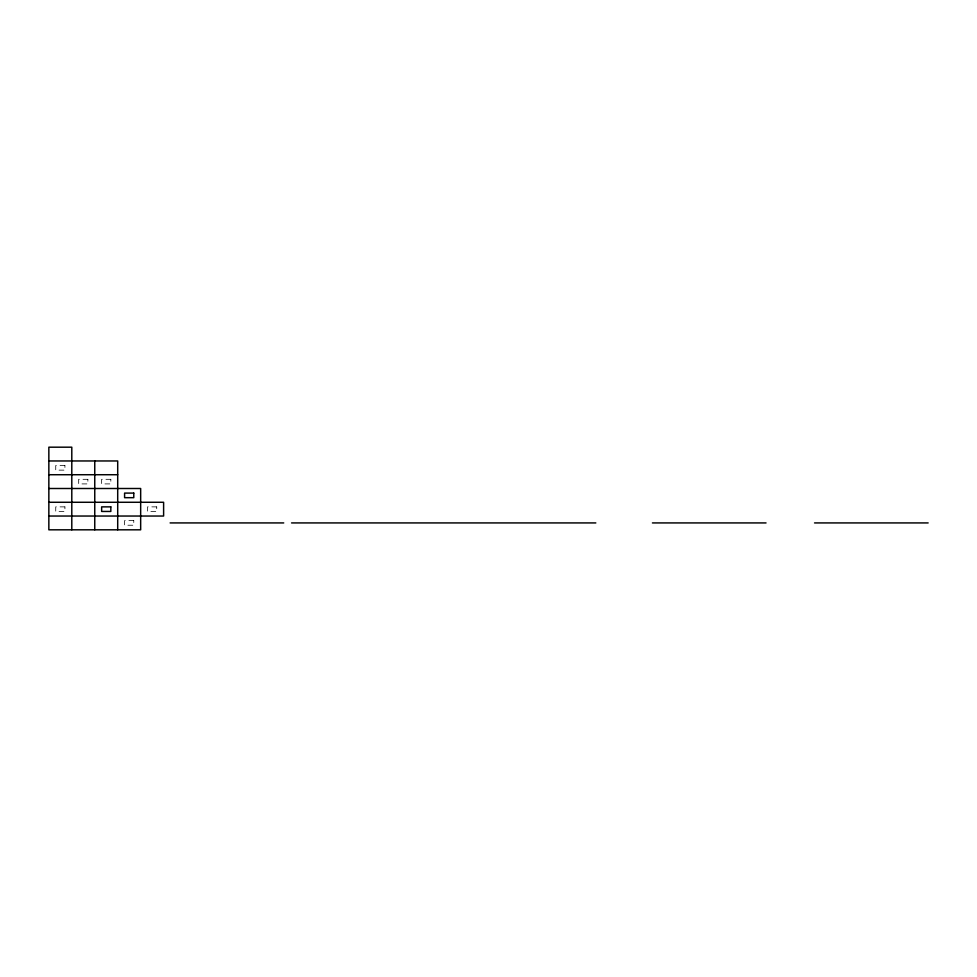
<?xml version="1.0" encoding="UTF-8"?>
<svg xmlns="http://www.w3.org/2000/svg" width="977" height="977" viewBox="0 0 977 977"><rect width="100%" height="100%" fill="white"/><g stroke="black" fill="none" stroke-linecap="round" stroke-linejoin="round"><path stroke-width="0.73" stroke-dasharray="4.88 3.66" d="M64.922 465.553L55.738 465.553L55.738 470.132L64.922 470.132L64.922 465.553M87.869 479.316L78.685 479.316L78.685 483.908L87.869 483.908L87.869 479.316M110.828 479.316L101.645 479.316L101.645 483.908L110.828 483.908L110.828 479.316M64.922 506.868L55.738 506.868L55.738 511.447L64.922 511.447L64.922 506.868M156.723 506.868L147.551 506.868L147.551 511.447L156.723 511.447L156.723 506.868M133.776 520.631L124.592 520.631L124.592 525.223L133.776 525.223L133.776 520.631"/><path stroke-width="1.47" d="M48.85 460.961L117.704 460.961L117.704 529.815M48.85 474.724L117.704 474.724M48.85 488.5L140.664 488.5L140.664 529.815L48.85 529.815L48.85 447.185L71.797 447.185L71.797 529.815M48.85 502.276L163.611 502.276L163.611 516.039L48.85 516.039M170.108 522.927L283.721 522.927M291.549 522.927L595.823 522.927M652.428 522.927L766.041 522.927M814.537 522.927L928.15 522.927M94.757 460.961L94.757 529.815M133.776 493.092L124.592 493.092L124.592 497.684L133.776 497.684L133.776 493.092M110.828 506.868L101.645 506.868L101.645 511.447L110.828 511.447L110.828 506.868"/></g></svg>
